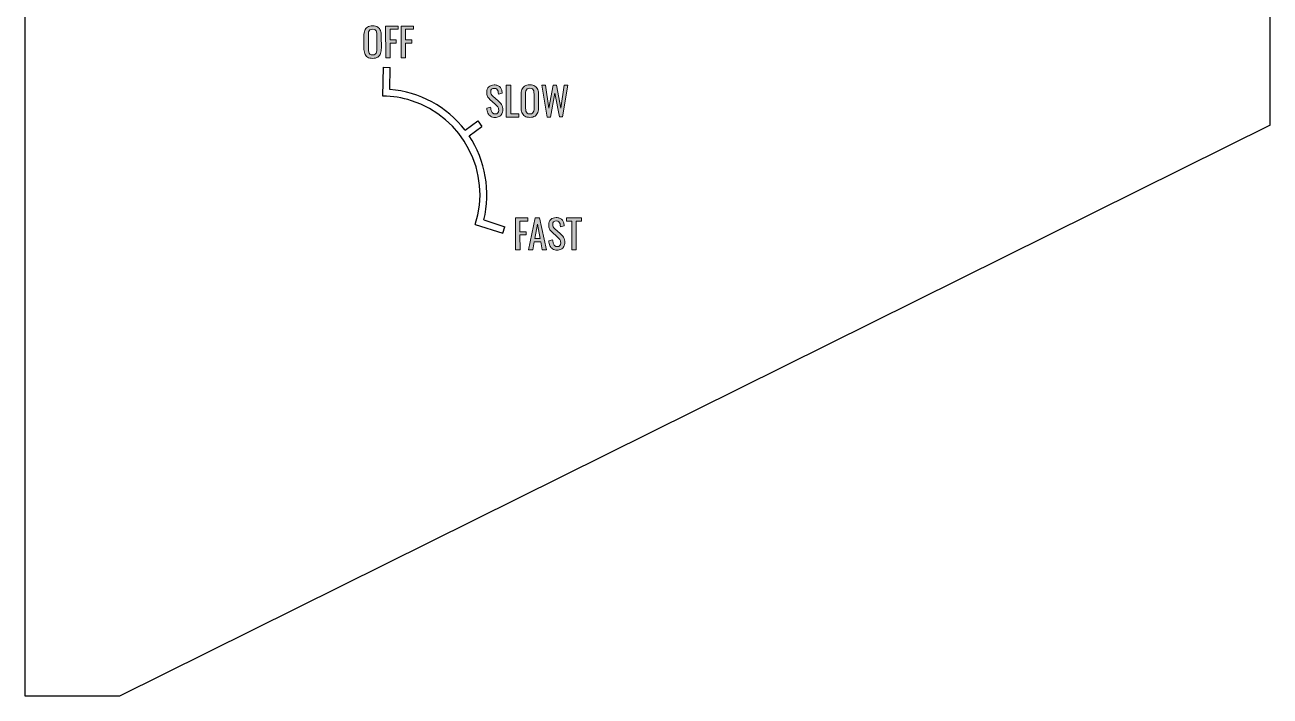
# Model space of a CAD drawing. Header units: inches. Extents: x 116 to 496, y 0 to 792.
# Drawn here: x 116.4 to 495.6, y -0.1 to 204.3 of the extents above; entities that cross this region are included whole.
import ezdxf

# ---------------------------------------------------------------- set-up
doc = ezdxf.new("R2010")
doc.units = ezdxf.units.IN
doc.header["$MEASUREMENT"] = 0
for name, color, linetype in [('Layer 2', 7, 'Continuous'), ('Left_SIde_Panel_01__Holes v4_0', 7, 'Continuous'), ('TEXT', 7, 'Continuous')]:
    doc.layers.add(name, color=color, linetype=linetype)

# ---------------------------------------------------------------- blocks, each defined once
blk = doc.blocks.new('block 2')
at = {"layer": 'Left_SIde_Panel_01__Holes v4_0', "color": 7, "lineweight": 25}
blk.add_lwpolyline([(145.26, -0.08), (116.5, -0.08)], dxfattribs=at)
blk = doc.blocks.new('block 3')
at = {"layer": 'Left_SIde_Panel_01__Holes v4_0', "color": 7, "lineweight": 25}
blk.add_lwpolyline([(495.56, 173.73), (145.26, -0.08)], dxfattribs=at)
blk = doc.blocks.new('block 26')
at = {"layer": 'Left_SIde_Panel_01__Holes v4_0', "color": 7, "lineweight": 25}
blk.add_lwpolyline([(116.5, -0.08), (116.44, 792.05)], dxfattribs=at)
blk = doc.blocks.new('block 53')
at = {"layer": 'Left_SIde_Panel_01__Holes v4_0', "color": 7, "lineweight": 25}
blk.add_lwpolyline([(495.56, 173.73), (495.51, 792.08)], dxfattribs=at)
blk = doc.blocks.new('block 62')
at = {"layer": 'Layer 2', "color": 7, "lineweight": 25}
blk.add_open_spline([(253.57, 148.25), (258.61, 164.05), (249.88, 180.93), (234.09, 185.97), (231.29, 186.86), (228.37, 187.33), (225.44, 187.38)], degree=3, knots=[0, 0, 0, 0, 1, 1, 1, 2, 2, 2, 2], dxfattribs=at)
blk = doc.blocks.new('block 63')
at = {"layer": 'Layer 2', "color": 7, "lineweight": 25}
blk.add_open_spline([(256.16, 149.64), (258.33, 158.43), (256.7, 167.73), (251.66, 175.26)], degree=3, dxfattribs=at)
blk = doc.blocks.new('block 64')
at = {"layer": 'Layer 2', "color": 7, "lineweight": 25}
blk.add_open_spline([(250.43, 176.97), (244.9, 184.14), (236.6, 188.65), (227.58, 189.39)], degree=3, dxfattribs=at)
blk = doc.blocks.new('block 65')
at = {"layer": 'Layer 2', "color": 7, "lineweight": 25}
blk.add_lwpolyline([(225.44, 187.38), (225.57, 196.15)], dxfattribs=at)
blk = doc.blocks.new('block 66')
at = {"layer": 'Layer 2', "color": 7, "lineweight": 25}
blk.add_lwpolyline([(227.58, 189.39), (227.68, 196.11)], dxfattribs=at)
blk = doc.blocks.new('block 67')
at = {"layer": 'Layer 2', "color": 7, "lineweight": 25}
blk.add_lwpolyline([(225.57, 196.15), (227.68, 196.11)], dxfattribs=at)
blk = doc.blocks.new('block 68')
at = {"layer": 'Layer 2', "color": 7, "lineweight": 25}
blk.add_lwpolyline([(253.57, 148.25), (261.93, 145.59)], dxfattribs=at)
blk = doc.blocks.new('block 69')
at = {"layer": 'Layer 2', "color": 7, "lineweight": 25}
blk.add_lwpolyline([(256.16, 149.64), (262.57, 147.6)], dxfattribs=at)
blk = doc.blocks.new('block 70')
at = {"layer": 'Layer 2', "color": 7, "lineweight": 25}
blk.add_lwpolyline([(261.93, 145.59), (262.57, 147.6)], dxfattribs=at)
blk = doc.blocks.new('block 71')
at = {"layer": 'Layer 2', "color": 7, "lineweight": 25}
blk.add_lwpolyline([(250.43, 176.97), (254.36, 179.8)], dxfattribs=at)
blk = doc.blocks.new('block 72')
at = {"layer": 'Layer 2', "color": 7, "lineweight": 25}
blk.add_lwpolyline([(251.66, 175.26), (255.59, 178.08)], dxfattribs=at)
blk = doc.blocks.new('block 73')
at = {"layer": 'Layer 2', "color": 7, "lineweight": 25}
blk.add_lwpolyline([(254.36, 179.8), (255.59, 178.08)], dxfattribs=at)
blk = doc.blocks.new('block 99')
at = {"layer": 'TEXT'}
h = blk.add_hatch(color=7, dxfattribs=at)
h.dxf.hatch_style = 2
edge = h.paths.add_edge_path()
edge.add_spline(control_points=[(222.31, 198.85), (221.65, 198.85), (221.13, 198.98), (220.74, 199.23), (220.35, 199.49), (220.06, 199.86), (219.9, 200.33), (219.73, 200.81), (219.64, 201.36), (219.64, 202), (219.64, 202), (219.63, 205.69), (219.63, 205.69), (219.63, 206.33), (219.72, 206.88), (219.89, 207.34), (220.06, 207.8), (220.34, 208.15), (220.73, 208.4), (221.11, 208.64), (221.63, 208.76), (222.29, 208.77), (222.95, 208.77), (223.47, 208.64), (223.85, 208.4), (224.24, 208.15), (224.51, 207.8), (224.69, 207.34), (224.86, 206.89), (224.95, 206.34), (224.95, 205.7), (224.95, 205.7), (224.96, 202), (224.96, 202), (224.96, 201.37), (224.87, 200.82), (224.7, 200.35), (224.53, 199.87), (224.25, 199.51), (223.87, 199.25), (223.49, 198.99), (222.97, 198.86), (222.31, 198.85)], knot_values=[0, 0, 0, 0, 1, 1, 1, 2, 2, 2, 3, 3, 3, 4, 4, 4, 5, 5, 5, 6, 6, 6, 7, 7, 7, 8, 8, 8, 9, 9, 9, 10, 10, 10, 11, 11, 11, 12, 12, 12, 13, 13, 13, 14, 14, 14, 14], degree=3, periodic=0)
edge = h.paths.add_edge_path()
edge.add_spline(control_points=[(222.31, 199.92), (222.67, 199.92), (222.94, 200), (223.12, 200.15), (223.31, 200.29), (223.43, 200.5), (223.5, 200.77), (223.56, 201.04), (223.59, 201.35), (223.59, 201.71), (223.59, 201.71), (223.58, 205.97), (223.58, 205.97), (223.58, 206.33), (223.55, 206.64), (223.48, 206.9), (223.42, 207.16), (223.29, 207.36), (223.11, 207.5), (222.92, 207.64), (222.65, 207.71), (222.29, 207.71), (221.93, 207.71), (221.66, 207.64), (221.47, 207.5), (221.28, 207.36), (221.16, 207.16), (221.09, 206.9), (221.03, 206.64), (221, 206.33), (221, 205.97), (221, 205.97), (221.01, 201.71), (221.01, 201.71), (221.01, 201.35), (221.04, 201.03), (221.11, 200.77), (221.17, 200.5), (221.3, 200.29), (221.49, 200.14), (221.67, 199.99), (221.95, 199.92), (222.31, 199.92)], knot_values=[0, 0, 0, 0, 1, 1, 1, 2, 2, 2, 3, 3, 3, 4, 4, 4, 5, 5, 5, 6, 6, 6, 7, 7, 7, 8, 8, 8, 9, 9, 9, 10, 10, 10, 11, 11, 11, 12, 12, 12, 13, 13, 13, 14, 14, 14, 14], degree=3, periodic=0)
h = blk.add_hatch(color=7, dxfattribs=at)
h.dxf.hatch_style = 2
h.paths.add_polyline_path([(226.29, 198.97), (226.27, 208.69), (230.03, 208.7), (230.03, 207.73), (227.63, 207.72), (227.64, 204.48), (229.5, 204.48), (229.5, 203.52), (227.64, 203.52), (227.65, 198.97)])
h = blk.add_hatch(color=7, dxfattribs=at)
h.dxf.hatch_style = 2
h.paths.add_polyline_path([(230.99, 198.98), (230.97, 208.7), (234.72, 208.71), (234.72, 207.74), (232.32, 207.73), (232.33, 204.49), (234.19, 204.49), (234.19, 203.53), (232.33, 203.53), (232.34, 198.98)])
at = {"layer": 'TEXT', "lineweight": 0}
for points in [[(226.29, 198.97), (226.27, 208.69), (230.03, 208.7), (230.03, 207.73), (227.63, 207.72), (227.64, 204.48), (229.5, 204.48), (229.5, 203.52), (227.64, 203.52), (227.65, 198.97), (226.29, 198.97)], [(230.99, 198.98), (230.97, 208.7), (234.72, 208.71), (234.72, 207.74), (232.32, 207.73), (232.33, 204.49), (234.19, 204.49), (234.19, 203.53), (232.33, 203.53), (232.34, 198.98), (230.99, 198.98)]]:
    blk.add_lwpolyline(points, dxfattribs=at)
for points in [[(222.31, 198.85), (221.65, 198.85), (221.13, 198.98), (220.74, 199.23), (220.35, 199.49), (220.06, 199.86), (219.9, 200.33), (219.73, 200.81), (219.64, 201.36), (219.64, 202), (219.64, 202), (219.63, 205.69), (219.63, 205.69), (219.63, 206.33), (219.72, 206.88), (219.89, 207.34), (220.06, 207.8), (220.34, 208.15), (220.73, 208.4), (221.11, 208.64), (221.63, 208.76), (222.29, 208.77), (222.95, 208.77), (223.47, 208.64), (223.85, 208.4), (224.24, 208.15), (224.51, 207.8), (224.69, 207.34), (224.86, 206.89), (224.95, 206.34), (224.95, 205.7), (224.95, 205.7), (224.96, 202), (224.96, 202), (224.96, 201.37), (224.87, 200.82), (224.7, 200.35), (224.53, 199.87), (224.25, 199.51), (223.87, 199.25), (223.49, 198.99), (222.97, 198.86), (222.31, 198.85)], [(222.31, 199.92), (222.67, 199.92), (222.94, 200), (223.12, 200.15), (223.31, 200.29), (223.43, 200.5), (223.5, 200.77), (223.56, 201.04), (223.59, 201.35), (223.59, 201.71), (223.59, 201.71), (223.58, 205.97), (223.58, 205.97), (223.58, 206.33), (223.55, 206.64), (223.48, 206.9), (223.42, 207.16), (223.29, 207.36), (223.11, 207.5), (222.92, 207.64), (222.65, 207.71), (222.29, 207.71), (221.93, 207.71), (221.66, 207.64), (221.47, 207.5), (221.28, 207.36), (221.16, 207.16), (221.09, 206.9), (221.03, 206.64), (221, 206.33), (221, 205.97), (221, 205.97), (221.01, 201.71), (221.01, 201.71), (221.01, 201.35), (221.04, 201.03), (221.11, 200.77), (221.17, 200.5), (221.3, 200.29), (221.49, 200.14), (221.67, 199.99), (221.95, 199.92), (222.31, 199.92)]]:
    blk.add_open_spline(points, degree=3, knots=[0, 0, 0, 0, 1, 1, 1, 2, 2, 2, 3, 3, 3, 4, 4, 4, 5, 5, 5, 6, 6, 6, 7, 7, 7, 8, 8, 8, 9, 9, 9, 10, 10, 10, 11, 11, 11, 12, 12, 12, 13, 13, 13, 14, 14, 14, 14], dxfattribs=at)
blk = doc.blocks.new('block 100')
at = {"layer": 'TEXT'}
h = blk.add_hatch(color=7, dxfattribs=at)
h.dxf.hatch_style = 2
edge = h.paths.add_edge_path()
edge.add_spline(control_points=[(259.62, 180.86), (259.06, 180.86), (258.59, 180.98), (258.22, 181.22), (257.85, 181.46), (257.56, 181.79), (257.37, 182.21), (257.18, 182.64), (257.07, 183.13), (257.03, 183.69), (257.03, 183.69), (258.23, 184.01), (258.23, 184.01), (258.26, 183.67), (258.31, 183.34), (258.4, 183.02), (258.48, 182.7), (258.62, 182.44), (258.81, 182.23), (259, 182.03), (259.27, 181.93), (259.62, 181.93), (259.97, 181.93), (260.23, 182.03), (260.41, 182.22), (260.59, 182.42), (260.68, 182.7), (260.68, 183.07), (260.68, 183.51), (260.58, 183.86), (260.38, 184.13), (260.18, 184.4), (259.93, 184.67), (259.62, 184.94), (259.62, 184.94), (257.99, 186.38), (257.99, 186.38), (257.67, 186.66), (257.43, 186.96), (257.28, 187.29), (257.12, 187.63), (257.05, 188.04), (257.05, 188.52), (257.05, 189.24), (257.25, 189.79), (257.66, 190.18), (258.06, 190.57), (258.62, 190.77), (259.32, 190.77), (259.71, 190.77), (260.04, 190.72), (260.34, 190.62), (260.63, 190.52), (260.87, 190.37), (261.07, 190.16), (261.27, 189.96), (261.42, 189.69), (261.54, 189.38), (261.66, 189.06), (261.73, 188.69), (261.78, 188.27), (261.78, 188.27), (260.62, 187.95), (260.62, 187.95), (260.6, 188.27), (260.55, 188.57), (260.48, 188.84), (260.41, 189.1), (260.28, 189.32), (260.1, 189.48), (259.92, 189.65), (259.66, 189.73), (259.32, 189.73), (258.99, 189.73), (258.73, 189.64), (258.54, 189.46), (258.35, 189.28), (258.26, 189.01), (258.26, 188.66), (258.26, 188.36), (258.31, 188.12), (258.41, 187.93), (258.51, 187.73), (258.67, 187.54), (258.9, 187.34), (258.9, 187.34), (260.54, 185.9), (260.54, 185.9), (260.91, 185.58), (261.24, 185.2), (261.52, 184.76), (261.8, 184.31), (261.94, 183.79), (261.94, 183.18), (261.94, 182.7), (261.84, 182.29), (261.64, 181.94), (261.45, 181.59), (261.17, 181.32), (260.82, 181.14), (260.48, 180.95), (260.07, 180.86), (259.62, 180.86)], knot_values=[0, 0, 0, 0, 1, 1, 1, 2, 2, 2, 3, 3, 3, 4, 4, 4, 5, 5, 5, 6, 6, 6, 7, 7, 7, 8, 8, 8, 9, 9, 9, 10, 10, 10, 11, 11, 11, 12, 12, 12, 13, 13, 13, 14, 14, 14, 15, 15, 15, 16, 16, 16, 17, 17, 17, 18, 18, 18, 19, 19, 19, 20, 20, 20, 21, 21, 21, 22, 22, 22, 23, 23, 23, 24, 24, 24, 25, 25, 25, 26, 26, 26, 27, 27, 27, 28, 28, 28, 29, 29, 29, 30, 30, 30, 31, 31, 31, 32, 32, 32, 33, 33, 33, 34, 34, 34, 34], degree=3, periodic=0)
h = blk.add_hatch(color=7, dxfattribs=at)
h.dxf.hatch_style = 2
h.paths.add_polyline_path([(263, 180.98), (262.98, 190.7), (264.34, 190.7), (264.36, 181.95), (266.84, 181.96), (266.84, 180.98)])
h = blk.add_hatch(color=7, dxfattribs=at)
h.dxf.hatch_style = 2
edge = h.paths.add_edge_path()
edge.add_spline(control_points=[(270.18, 180.88), (269.52, 180.88), (269, 181.01), (268.61, 181.26), (268.21, 181.52), (267.93, 181.88), (267.76, 182.36), (267.59, 182.83), (267.51, 183.39), (267.51, 184.03), (267.51, 184.03), (267.5, 187.72), (267.5, 187.72), (267.5, 188.36), (267.58, 188.91), (267.75, 189.37), (267.93, 189.83), (268.21, 190.18), (268.59, 190.42), (268.98, 190.67), (269.5, 190.79), (270.16, 190.79), (270.81, 190.8), (271.33, 190.67), (271.72, 190.43), (272.1, 190.18), (272.38, 189.83), (272.56, 189.37), (272.73, 188.92), (272.82, 188.37), (272.82, 187.73), (272.82, 187.73), (272.82, 184.03), (272.82, 184.03), (272.83, 183.4), (272.74, 182.85), (272.57, 182.38), (272.4, 181.9), (272.12, 181.54), (271.74, 181.28), (271.35, 181.01), (270.83, 180.88), (270.18, 180.88)], knot_values=[0, 0, 0, 0, 1, 1, 1, 2, 2, 2, 3, 3, 3, 4, 4, 4, 5, 5, 5, 6, 6, 6, 7, 7, 7, 8, 8, 8, 9, 9, 9, 10, 10, 10, 11, 11, 11, 12, 12, 12, 13, 13, 13, 14, 14, 14, 14], degree=3, periodic=0)
edge = h.paths.add_edge_path()
edge.add_spline(control_points=[(270.18, 181.95), (270.54, 181.95), (270.81, 182.03), (270.99, 182.17), (271.18, 182.32), (271.3, 182.53), (271.36, 182.8), (271.43, 183.07), (271.46, 183.38), (271.46, 183.74), (271.46, 183.74), (271.45, 188), (271.45, 188), (271.45, 188.36), (271.41, 188.67), (271.35, 188.93), (271.29, 189.19), (271.16, 189.39), (270.98, 189.53), (270.79, 189.67), (270.52, 189.74), (270.16, 189.74), (269.8, 189.74), (269.53, 189.67), (269.34, 189.53), (269.15, 189.39), (269.03, 189.19), (268.96, 188.93), (268.9, 188.67), (268.87, 188.36), (268.87, 188), (268.87, 188), (268.88, 183.74), (268.88, 183.74), (268.88, 183.38), (268.91, 183.06), (268.97, 182.79), (269.04, 182.53), (269.17, 182.32), (269.35, 182.17), (269.54, 182.02), (269.82, 181.95), (270.18, 181.95)], knot_values=[0, 0, 0, 0, 1, 1, 1, 2, 2, 2, 3, 3, 3, 4, 4, 4, 5, 5, 5, 6, 6, 6, 7, 7, 7, 8, 8, 8, 9, 9, 9, 10, 10, 10, 11, 11, 11, 12, 12, 12, 13, 13, 13, 14, 14, 14, 14], degree=3, periodic=0)
h = blk.add_hatch(color=7, dxfattribs=at)
h.dxf.hatch_style = 2
h.paths.add_polyline_path([(275.42, 181), (273.82, 190.72), (274.95, 190.72), (276, 183.74), (277.3, 190.69), (278.26, 190.69), (279.59, 183.71), (280.6, 190.73), (281.7, 190.73), (280.16, 181.01), (279.18, 181.01), (277.81, 188.21), (276.45, 181)])
at = {"layer": 'TEXT', "lineweight": 0}
for points in [[(263, 180.98), (262.98, 190.7), (264.34, 190.7), (264.36, 181.95), (266.84, 181.96), (266.84, 180.98), (263, 180.98)], [(275.42, 181), (273.82, 190.72), (274.95, 190.72), (276, 183.74), (277.3, 190.69), (278.26, 190.69), (279.59, 183.71), (280.6, 190.73), (281.7, 190.73), (280.16, 181.01), (279.18, 181.01), (277.81, 188.21), (276.45, 181), (275.42, 181)]]:
    blk.add_lwpolyline(points, dxfattribs=at)
for points, knots in [([(259.62, 180.86), (259.06, 180.86), (258.59, 180.98), (258.22, 181.22), (257.85, 181.46), (257.56, 181.79), (257.37, 182.21), (257.18, 182.64), (257.07, 183.13), (257.03, 183.69), (257.03, 183.69), (258.23, 184.01), (258.23, 184.01), (258.26, 183.67), (258.31, 183.34), (258.4, 183.02), (258.48, 182.7), (258.62, 182.44), (258.81, 182.23), (259, 182.03), (259.27, 181.93), (259.62, 181.93), (259.97, 181.93), (260.23, 182.03), (260.41, 182.22), (260.59, 182.42), (260.68, 182.7), (260.68, 183.07), (260.68, 183.51), (260.58, 183.86), (260.38, 184.13), (260.18, 184.4), (259.93, 184.67), (259.62, 184.94), (259.62, 184.94), (257.99, 186.38), (257.99, 186.38), (257.67, 186.66), (257.43, 186.96), (257.28, 187.29), (257.12, 187.63), (257.05, 188.04), (257.05, 188.52), (257.05, 189.24), (257.25, 189.79), (257.66, 190.18), (258.06, 190.57), (258.62, 190.77), (259.32, 190.77), (259.71, 190.77), (260.04, 190.72), (260.34, 190.62), (260.63, 190.52), (260.87, 190.37), (261.07, 190.16), (261.27, 189.96), (261.42, 189.69), (261.54, 189.38), (261.66, 189.06), (261.73, 188.69), (261.78, 188.27), (261.78, 188.27), (260.62, 187.95), (260.62, 187.95), (260.6, 188.27), (260.55, 188.57), (260.48, 188.84), (260.41, 189.1), (260.28, 189.32), (260.1, 189.48), (259.92, 189.65), (259.66, 189.73), (259.32, 189.73), (258.99, 189.73), (258.73, 189.64), (258.54, 189.46), (258.35, 189.28), (258.26, 189.01), (258.26, 188.66), (258.26, 188.36), (258.31, 188.12), (258.41, 187.93), (258.51, 187.73), (258.67, 187.54), (258.9, 187.34), (258.9, 187.34), (260.54, 185.9), (260.54, 185.9), (260.91, 185.58), (261.24, 185.2), (261.52, 184.76), (261.8, 184.31), (261.94, 183.79), (261.94, 183.18), (261.94, 182.7), (261.84, 182.29), (261.64, 181.94), (261.45, 181.59), (261.17, 181.32), (260.82, 181.14), (260.48, 180.95), (260.07, 180.86), (259.62, 180.86)], [0, 0, 0, 0, 1, 1, 1, 2, 2, 2, 3, 3, 3, 4, 4, 4, 5, 5, 5, 6, 6, 6, 7, 7, 7, 8, 8, 8, 9, 9, 9, 10, 10, 10, 11, 11, 11, 12, 12, 12, 13, 13, 13, 14, 14, 14, 15, 15, 15, 16, 16, 16, 17, 17, 17, 18, 18, 18, 19, 19, 19, 20, 20, 20, 21, 21, 21, 22, 22, 22, 23, 23, 23, 24, 24, 24, 25, 25, 25, 26, 26, 26, 27, 27, 27, 28, 28, 28, 29, 29, 29, 30, 30, 30, 31, 31, 31, 32, 32, 32, 33, 33, 33, 34, 34, 34, 34]), ([(270.18, 180.88), (269.52, 180.88), (269, 181.01), (268.61, 181.26), (268.21, 181.52), (267.93, 181.88), (267.76, 182.36), (267.59, 182.83), (267.51, 183.39), (267.51, 184.03), (267.51, 184.03), (267.5, 187.72), (267.5, 187.72), (267.5, 188.36), (267.58, 188.91), (267.75, 189.37), (267.93, 189.83), (268.21, 190.18), (268.59, 190.42), (268.98, 190.67), (269.5, 190.79), (270.16, 190.79), (270.81, 190.8), (271.33, 190.67), (271.72, 190.43), (272.1, 190.18), (272.38, 189.83), (272.56, 189.37), (272.73, 188.92), (272.82, 188.37), (272.82, 187.73), (272.82, 187.73), (272.82, 184.03), (272.82, 184.03), (272.83, 183.4), (272.74, 182.85), (272.57, 182.38), (272.4, 181.9), (272.12, 181.54), (271.74, 181.28), (271.35, 181.01), (270.83, 180.88), (270.18, 180.88)], [0, 0, 0, 0, 1, 1, 1, 2, 2, 2, 3, 3, 3, 4, 4, 4, 5, 5, 5, 6, 6, 6, 7, 7, 7, 8, 8, 8, 9, 9, 9, 10, 10, 10, 11, 11, 11, 12, 12, 12, 13, 13, 13, 14, 14, 14, 14]), ([(270.18, 181.95), (270.54, 181.95), (270.81, 182.03), (270.99, 182.17), (271.18, 182.32), (271.3, 182.53), (271.36, 182.8), (271.43, 183.07), (271.46, 183.38), (271.46, 183.74), (271.46, 183.74), (271.45, 188), (271.45, 188), (271.45, 188.36), (271.41, 188.67), (271.35, 188.93), (271.29, 189.19), (271.16, 189.39), (270.98, 189.53), (270.79, 189.67), (270.52, 189.74), (270.16, 189.74), (269.8, 189.74), (269.53, 189.67), (269.34, 189.53), (269.15, 189.39), (269.03, 189.19), (268.96, 188.93), (268.9, 188.67), (268.87, 188.36), (268.87, 188), (268.87, 188), (268.88, 183.74), (268.88, 183.74), (268.88, 183.38), (268.91, 183.06), (268.97, 182.79), (269.04, 182.53), (269.17, 182.32), (269.35, 182.17), (269.54, 182.02), (269.82, 181.95), (270.18, 181.95)], [0, 0, 0, 0, 1, 1, 1, 2, 2, 2, 3, 3, 3, 4, 4, 4, 5, 5, 5, 6, 6, 6, 7, 7, 7, 8, 8, 8, 9, 9, 9, 10, 10, 10, 11, 11, 11, 12, 12, 12, 13, 13, 13, 14, 14, 14, 14])]:
    blk.add_open_spline(points, degree=3, knots=knots, dxfattribs=at)
blk = doc.blocks.new('block 101')
at = {"layer": 'TEXT'}
h = blk.add_hatch(color=7, dxfattribs=at)
h.dxf.hatch_style = 2
h.paths.add_polyline_path([(265.83, 140.55), (265.81, 150.27), (269.56, 150.28), (269.56, 149.31), (267.16, 149.3), (267.17, 146.06), (269.03, 146.07), (269.03, 145.11), (267.17, 145.1), (267.18, 140.56)])
h = blk.add_hatch(color=7, dxfattribs=at)
h.dxf.hatch_style = 2
h.paths.add_polyline_path([(269.77, 140.56), (271.82, 150.29), (273.13, 150.29), (275.22, 140.57), (273.94, 140.57), (273.49, 143.02), (271.51, 143.01), (271.05, 140.56)])
h.paths.add_polyline_path([(271.69, 143.98), (273.31, 143.99), (272.48, 148.37)])
h = blk.add_hatch(color=7, dxfattribs=at)
h.dxf.hatch_style = 2
edge = h.paths.add_edge_path()
edge.add_spline(control_points=[(278.5, 140.47), (277.94, 140.47), (277.47, 140.59), (277.1, 140.83), (276.73, 141.07), (276.44, 141.4), (276.25, 141.82), (276.06, 142.25), (275.95, 142.74), (275.91, 143.3), (275.91, 143.3), (277.11, 143.62), (277.11, 143.62), (277.14, 143.28), (277.19, 142.95), (277.28, 142.63), (277.36, 142.31), (277.5, 142.05), (277.69, 141.84), (277.88, 141.64), (278.15, 141.54), (278.5, 141.54), (278.85, 141.54), (279.11, 141.64), (279.29, 141.83), (279.47, 142.03), (279.56, 142.31), (279.56, 142.68), (279.56, 143.12), (279.46, 143.47), (279.26, 143.74), (279.06, 144.01), (278.81, 144.28), (278.5, 144.55), (278.5, 144.55), (276.87, 145.99), (276.87, 145.99), (276.55, 146.27), (276.31, 146.57), (276.16, 146.9), (276, 147.24), (275.93, 147.65), (275.93, 148.13), (275.93, 148.85), (276.13, 149.4), (276.54, 149.79), (276.94, 150.18), (277.5, 150.38), (278.2, 150.38), (278.59, 150.38), (278.92, 150.33), (279.22, 150.23), (279.51, 150.13), (279.75, 149.98), (279.95, 149.77), (280.15, 149.57), (280.3, 149.3), (280.42, 148.99), (280.54, 148.67), (280.61, 148.3), (280.66, 147.88), (280.66, 147.88), (279.5, 147.56), (279.5, 147.56), (279.48, 147.88), (279.43, 148.18), (279.36, 148.45), (279.29, 148.71), (279.16, 148.93), (278.98, 149.09), (278.8, 149.26), (278.54, 149.34), (278.2, 149.34), (277.87, 149.34), (277.61, 149.25), (277.42, 149.07), (277.23, 148.89), (277.14, 148.62), (277.14, 148.27), (277.14, 147.97), (277.19, 147.73), (277.29, 147.54), (277.39, 147.34), (277.55, 147.15), (277.78, 146.95), (277.78, 146.95), (279.42, 145.51), (279.42, 145.51), (279.79, 145.19), (280.12, 144.81), (280.4, 144.37), (280.68, 143.92), (280.82, 143.4), (280.82, 142.79), (280.82, 142.31), (280.72, 141.9), (280.52, 141.55), (280.33, 141.2), (280.05, 140.93), (279.7, 140.75), (279.36, 140.56), (278.95, 140.47), (278.5, 140.47)], knot_values=[0, 0, 0, 0, 1, 1, 1, 2, 2, 2, 3, 3, 3, 4, 4, 4, 5, 5, 5, 6, 6, 6, 7, 7, 7, 8, 8, 8, 9, 9, 9, 10, 10, 10, 11, 11, 11, 12, 12, 12, 13, 13, 13, 14, 14, 14, 15, 15, 15, 16, 16, 16, 17, 17, 17, 18, 18, 18, 19, 19, 19, 20, 20, 20, 21, 21, 21, 22, 22, 22, 23, 23, 23, 24, 24, 24, 25, 25, 25, 26, 26, 26, 27, 27, 27, 28, 28, 28, 29, 29, 29, 30, 30, 30, 31, 31, 31, 32, 32, 32, 33, 33, 33, 34, 34, 34, 34], degree=3, periodic=0)
h = blk.add_hatch(color=7, dxfattribs=at)
h.dxf.hatch_style = 2
h.paths.add_polyline_path([(282.95, 140.59), (282.93, 149.3), (281.29, 149.3), (281.29, 150.3), (285.88, 150.31), (285.88, 149.31), (284.29, 149.3), (284.31, 140.59)])
at = {"layer": 'TEXT', "lineweight": 0}
for points in [[(265.83, 140.55), (265.81, 150.27), (269.56, 150.28), (269.56, 149.31), (267.16, 149.3), (267.17, 146.06), (269.03, 146.07), (269.03, 145.11), (267.17, 145.1), (267.18, 140.56), (265.83, 140.55)], [(269.77, 140.56), (271.82, 150.29), (273.13, 150.29), (275.22, 140.57), (273.94, 140.57), (273.49, 143.02), (271.51, 143.01), (271.05, 140.56), (269.77, 140.56)], [(271.69, 143.98), (273.31, 143.99), (272.48, 148.37), (271.69, 143.98)], [(282.95, 140.59), (282.93, 149.3), (281.29, 149.3), (281.29, 150.3), (285.88, 150.31), (285.88, 149.31), (284.29, 149.3), (284.31, 140.59), (282.95, 140.59)]]:
    blk.add_lwpolyline(points, dxfattribs=at)
blk.add_open_spline([(278.5, 140.47), (277.94, 140.47), (277.47, 140.59), (277.1, 140.83), (276.73, 141.07), (276.44, 141.4), (276.25, 141.82), (276.06, 142.25), (275.95, 142.74), (275.91, 143.3), (275.91, 143.3), (277.11, 143.62), (277.11, 143.62), (277.14, 143.28), (277.19, 142.95), (277.28, 142.63), (277.36, 142.31), (277.5, 142.05), (277.69, 141.84), (277.88, 141.64), (278.15, 141.54), (278.5, 141.54), (278.85, 141.54), (279.11, 141.64), (279.29, 141.83), (279.47, 142.03), (279.56, 142.31), (279.56, 142.68), (279.56, 143.12), (279.46, 143.47), (279.26, 143.74), (279.06, 144.01), (278.81, 144.28), (278.5, 144.55), (278.5, 144.55), (276.87, 145.99), (276.87, 145.99), (276.55, 146.27), (276.31, 146.57), (276.16, 146.9), (276, 147.24), (275.93, 147.65), (275.93, 148.13), (275.93, 148.85), (276.13, 149.4), (276.54, 149.79), (276.94, 150.18), (277.5, 150.38), (278.2, 150.38), (278.59, 150.38), (278.92, 150.33), (279.22, 150.23), (279.51, 150.13), (279.75, 149.98), (279.95, 149.77), (280.15, 149.57), (280.3, 149.3), (280.42, 148.99), (280.54, 148.67), (280.61, 148.3), (280.66, 147.88), (280.66, 147.88), (279.5, 147.56), (279.5, 147.56), (279.48, 147.88), (279.43, 148.18), (279.36, 148.45), (279.29, 148.71), (279.16, 148.93), (278.98, 149.09), (278.8, 149.26), (278.54, 149.34), (278.2, 149.34), (277.87, 149.34), (277.61, 149.25), (277.42, 149.07), (277.23, 148.89), (277.14, 148.62), (277.14, 148.27), (277.14, 147.97), (277.19, 147.73), (277.29, 147.54), (277.39, 147.34), (277.55, 147.15), (277.78, 146.95), (277.78, 146.95), (279.42, 145.51), (279.42, 145.51), (279.79, 145.19), (280.12, 144.81), (280.4, 144.37), (280.68, 143.92), (280.82, 143.4), (280.82, 142.79), (280.82, 142.31), (280.72, 141.9), (280.52, 141.55), (280.33, 141.2), (280.05, 140.93), (279.7, 140.75), (279.36, 140.56), (278.95, 140.47), (278.5, 140.47)], degree=3, knots=[0, 0, 0, 0, 1, 1, 1, 2, 2, 2, 3, 3, 3, 4, 4, 4, 5, 5, 5, 6, 6, 6, 7, 7, 7, 8, 8, 8, 9, 9, 9, 10, 10, 10, 11, 11, 11, 12, 12, 12, 13, 13, 13, 14, 14, 14, 15, 15, 15, 16, 16, 16, 17, 17, 17, 18, 18, 18, 19, 19, 19, 20, 20, 20, 21, 21, 21, 22, 22, 22, 23, 23, 23, 24, 24, 24, 25, 25, 25, 26, 26, 26, 27, 27, 27, 28, 28, 28, 29, 29, 29, 30, 30, 30, 31, 31, 31, 32, 32, 32, 33, 33, 33, 34, 34, 34, 34], dxfattribs=at)

msp = doc.modelspace()

# ---------------------------------------------------------------- block references
at = {"layer": 'Layer 2'}
for name in ['block 65', 'block 67', 'block 66', 'block 62', 'block 64', 'block 71', 'block 73', 'block 72', 'block 63', 'block 69', 'block 68', 'block 70']:
    msp.add_blockref(name, (0.01, -4.75), dxfattribs=at)
at = {"layer": 'Left_SIde_Panel_01__Holes v4_0'}
for name in ['block 26', 'block 53', 'block 3', 'block 2']:
    msp.add_blockref(name, (0, 0), dxfattribs=at)
at = {"layer": 'TEXT'}
for name in ['block 99', 'block 100', 'block 101']:
    msp.add_blockref(name, (0.01, -4.75), dxfattribs=at)

doc.saveas('drawing.dxf')
